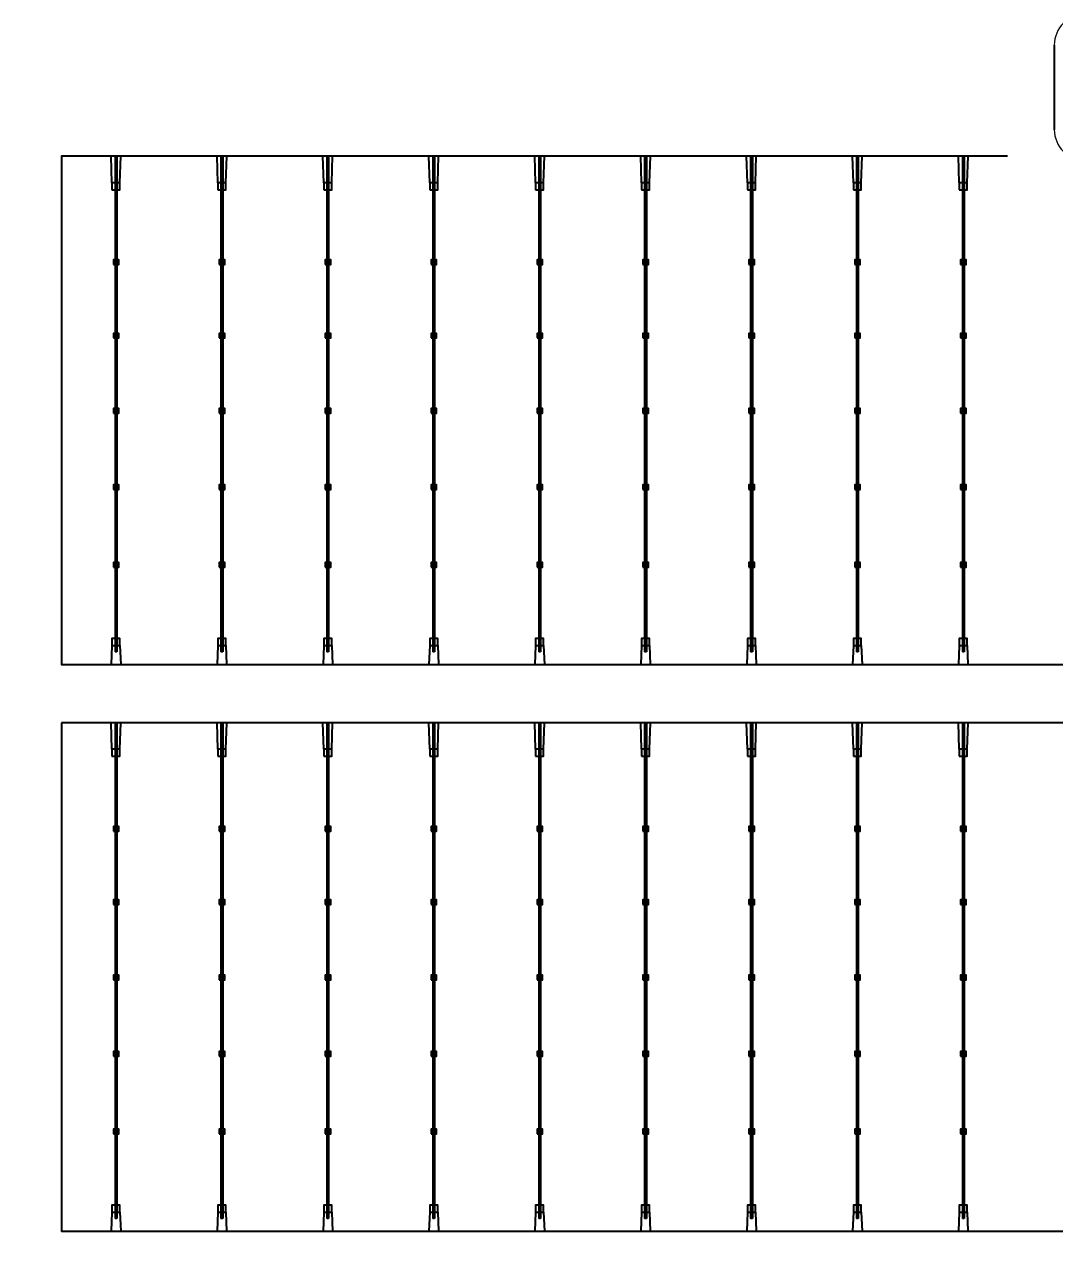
# Model space of a CAD drawing. Header units: millimetres. Extents: x 10297564 to 11610295, y -9287743 to -8409454.
# Drawn here: x 10433895 to 10436241, y -9093088 to -9090274 of the extents above; entities that cross this region are included whole.
import ezdxf

# ---------------------------------------------------------------- set-up
doc = ezdxf.new("R2010")
doc.units = ezdxf.units.MM
doc.header["$LTSCALE"] = 100
doc.layers.add('E1', color=1, linetype='Continuous')
doc.layers.add('Outline', color=5, linetype='Continuous', lineweight=25)
doc.styles.add('HL-S1', font='DotumChe.ttf')
doc.styles.add('MG', font='malgun.ttf')
doc.dimstyles.new('HL-100', dxfattribs={"dimscale": 100, "dimtxt": 3, "dimasz": 4, "dimexe": 2, "dimexo": 2, "dimgap": 1, "dimtad": 1, "dimdec": 0, "dimzin": 0, "dimlunit": 6, "dimtxsty": 'HL-S1', "dimblk": 'DOTSMALL', "dimcen": 4, "dimdle": 2, "dimclrd": 256, "dimclre": 256, "dimclrt": 4, "dimazin": 0, "dimtfac": 1, "dimtdec": 0, "dimtix": 1, "dimtmove": 2, "dimatfit": 3, "dimldrblk": 'DOTSMALL', "dimfxl": 1.5, "dimtolj": 1, "dimtzin": 0, "dimlwd": -1, "dimlwe": -1, "dimarcsym": 0})

# ---------------------------------------------------------------- blocks, each defined once
blk = doc.blocks.new('*D75')
at = {"layer": 'defpoints', "color": 0, "transparency": 16777216}
for p in [(10439230.2, -9073249.8), (10439230.2, -9073249.8), (10423426.7, -9107604.7)]:
    blk.add_point(p, dxfattribs=at)
at = {"layer": 'E1', "color": 1, "transparency": 16777216}
for p, q in [((10439593.6, -9073417), (10439593.6, -9073417)), ((10423593.8, -9107241.3), (10439063, -9073613.2)), ((10423790.1, -9107771.8), (10423790.1, -9107771.8))]:
    blk.add_line(p, q, dxfattribs=at)
for points in [[(10439002.4, -9073585.4), (10439123.6, -9073641.1), (10439230.2, -9073249.8)], [(10423533.3, -9107213.4), (10423654.4, -9107269.1), (10423426.7, -9107604.7)]]:
    blk.add_solid(points, dxfattribs=at)
at = {"layer": 'E1', "color": 7, "transparency": 16777216, "insert": (10430911.1, -9090235.3), "char_height": 500, "attachment_point": 5, "rotation": 65.2972, "style": 'MG'}
blk.add_mtext('\\A1;2711.1', dxfattribs=at)
blk = doc.blocks.new('_DotSmall')
at = {"color": 0, "linetype": 'ByBlock', "const_width": 0.5}
blk.add_lwpolyline([(-0.0625, 0, 1), (0.0625, 0, 1)], format="xyb", close=True, dxfattribs=at)

msp = doc.modelspace()

# ---------------------------------------------------------------- hatches: boundary and pattern name
at = {"true_color": 0x939598}
h = msp.add_hatch(color=252, dxfattribs=at)
h.dxf.hatch_style = 1
h.paths.add_polyline_path([(10434104.8, -9090573.7), (10434100.8, -9090573.7), (10434100.8, -9091702.1), (10434104.8, -9091702.1)])
h = msp.add_hatch(color=252, dxfattribs=at)
h.dxf.hatch_style = 1
h.paths.add_polyline_path([(10434346.1, -9090573.7), (10434342.1, -9090573.7), (10434342.1, -9091702.1), (10434346.1, -9091702.1)])
h = msp.add_hatch(color=252, dxfattribs=at)
h.dxf.hatch_style = 1
h.paths.add_polyline_path([(10434587.4, -9090573.7), (10434583.4, -9090573.7), (10434583.4, -9091702.1), (10434587.4, -9091702.1)])
h = msp.add_hatch(color=252, dxfattribs=at)
h.dxf.hatch_style = 1
h.paths.add_polyline_path([(10434828.7, -9090573.7), (10434824.7, -9090573.7), (10434824.7, -9091702.1), (10434828.7, -9091702.1)])
h = msp.add_hatch(color=252, dxfattribs=at)
h.dxf.hatch_style = 1
h.paths.add_polyline_path([(10435070.1, -9090573.7), (10435066, -9090573.7), (10435066, -9091702.1), (10435070.1, -9091702.1)])
h = msp.add_hatch(color=252, dxfattribs=at)
h.dxf.hatch_style = 1
h.paths.add_polyline_path([(10435311.4, -9090573.7), (10435307.3, -9090573.7), (10435307.3, -9091702.1), (10435311.4, -9091702.1)])
h = msp.add_hatch(color=252, dxfattribs=at)
h.dxf.hatch_style = 1
h.paths.add_polyline_path([(10435552.7, -9090573.7), (10435548.6, -9090573.7), (10435548.6, -9091702.1), (10435552.7, -9091702.1)])
h = msp.add_hatch(color=252, dxfattribs=at)
h.dxf.hatch_style = 1
h.paths.add_polyline_path([(10435794, -9090573.7), (10435789.9, -9090573.7), (10435789.9, -9091702.1), (10435794, -9091702.1)])
h = msp.add_hatch(color=252, dxfattribs=at)
h.dxf.hatch_style = 1
h.paths.add_polyline_path([(10436035.3, -9090573.7), (10436031.2, -9090573.7), (10436031.2, -9091702.1), (10436035.3, -9091702.1)])
h = msp.add_hatch(color=252, dxfattribs=at)
h.dxf.hatch_style = 1
h.paths.add_polyline_path([(10434104.8, -9091863.9), (10434100.8, -9091863.9), (10434100.8, -9092992.4), (10434104.8, -9092992.4)])
h = msp.add_hatch(color=252, dxfattribs=at)
h.dxf.hatch_style = 1
h.paths.add_polyline_path([(10434346.1, -9091863.9), (10434342.1, -9091863.9), (10434342.1, -9092992.4), (10434346.1, -9092992.4)])
h = msp.add_hatch(color=252, dxfattribs=at)
h.dxf.hatch_style = 1
h.paths.add_polyline_path([(10434587.4, -9091863.9), (10434583.4, -9091863.9), (10434583.4, -9092992.4), (10434587.4, -9092992.4)])
h = msp.add_hatch(color=252, dxfattribs=at)
h.dxf.hatch_style = 1
h.paths.add_polyline_path([(10434828.7, -9091863.9), (10434824.7, -9091863.9), (10434824.7, -9092992.4), (10434828.7, -9092992.4)])
h = msp.add_hatch(color=252, dxfattribs=at)
h.dxf.hatch_style = 1
h.paths.add_polyline_path([(10435070.1, -9091863.9), (10435066, -9091863.9), (10435066, -9092992.4), (10435070.1, -9092992.4)])
h = msp.add_hatch(color=252, dxfattribs=at)
h.dxf.hatch_style = 1
h.paths.add_polyline_path([(10435311.4, -9091863.9), (10435307.3, -9091863.9), (10435307.3, -9092992.4), (10435311.4, -9092992.4)])
h = msp.add_hatch(color=252, dxfattribs=at)
h.dxf.hatch_style = 1
h.paths.add_polyline_path([(10435552.7, -9091863.9), (10435548.6, -9091863.9), (10435548.6, -9092992.4), (10435552.7, -9092992.4)])
h = msp.add_hatch(color=252, dxfattribs=at)
h.dxf.hatch_style = 1
h.paths.add_polyline_path([(10435794, -9091863.9), (10435789.9, -9091863.9), (10435789.9, -9092992.4), (10435794, -9092992.4)])
h = msp.add_hatch(color=252, dxfattribs=at)
h.dxf.hatch_style = 1
h.paths.add_polyline_path([(10436035.3, -9091863.9), (10436031.2, -9091863.9), (10436031.2, -9092992.4), (10436035.3, -9092992.4)])

# ---------------------------------------------------------------- linework, layer by layer
for p, q in [((10436240.7, -9090320.4), (10436240.7, -9090513.2)), ((10434093.7, -9090634), (10434091.8, -9090573.7)), ((10434100.8, -9090573.7), (10434100.8, -9091702.1)), ((10434104.8, -9090573.7), (10434104.8, -9091702.1)), ((10434111.9, -9090634), (10434113.8, -9090573.7)), ((10434335, -9090634), (10434333.1, -9090573.7)), ((10434342.1, -9090573.7), (10434342.1, -9091702.1)), ((10434346.1, -9090573.7), (10434346.1, -9091702.1)), ((10434353.2, -9090634), (10434355.1, -9090573.7)), ((10434576.3, -9090634), (10434574.4, -9090573.7)), ((10434583.4, -9090573.7), (10434583.4, -9091702.1)), ((10434587.4, -9090573.7), (10434587.4, -9091702.1)), ((10434594.5, -9090634), (10434596.4, -9090573.7)), ((10434817.7, -9090634), (10434815.7, -9090573.7)), ((10434824.7, -9090573.7), (10434824.7, -9091702.1)), ((10434828.7, -9090573.7), (10434828.7, -9091702.1)), ((10434835.8, -9090634), (10434837.8, -9090573.7)), ((10435059, -9090634), (10435057, -9090573.7)), ((10435066, -9090573.7), (10435066, -9091702.1)), ((10435070.1, -9090573.7), (10435070.1, -9091702.1)), ((10435077.1, -9090634), (10435079.1, -9090573.7)), ((10435300.3, -9090634), (10435298.3, -9090573.7)), ((10435307.3, -9090573.7), (10435307.3, -9091702.1)), ((10435311.4, -9090573.7), (10435311.4, -9091702.1)), ((10435318.4, -9090634), (10435320.4, -9090573.7)), ((10435541.6, -9090634), (10435539.6, -9090573.7)), ((10435548.6, -9090573.7), (10435548.6, -9091702.1)), ((10435552.7, -9090573.7), (10435552.7, -9091702.1)), ((10435559.7, -9090634), (10435561.7, -9090573.7)), ((10435782.9, -9090634), (10435780.9, -9090573.7)), ((10435789.9, -9090573.7), (10435789.9, -9091702.1)), ((10435794, -9090573.7), (10435794, -9091702.1)), ((10435801, -9090634), (10435803, -9090573.7)), ((10436024.2, -9090634), (10436022.2, -9090573.7)), ((10436031.2, -9090573.7), (10436031.2, -9091702.1)), ((10436035.3, -9090573.7), (10436035.3, -9091702.1)), ((10436042.3, -9090634), (10436044.3, -9090573.7)), ((10434102.4, -9090634.7), (10434102.4, -9090977)), ((10434103.2, -9090634.7), (10434103.2, -9090977)), ((10434343.7, -9090634.7), (10434343.7, -9090977)), ((10434344.5, -9090634.7), (10434344.5, -9090977)), ((10434585, -9090634.7), (10434585, -9091148.2)), ((10434585.8, -9090634.7), (10434585.8, -9091148.2)), ((10434826.3, -9090634.7), (10434826.3, -9091148.2)), ((10434827.1, -9090634.7), (10434827.1, -9091148.2)), ((10435067.6, -9090634.7), (10435067.6, -9091148.2)), ((10435068.4, -9090634.7), (10435068.4, -9091148.2)), ((10435308.9, -9090634.7), (10435308.9, -9091148.2)), ((10435309.8, -9090634.7), (10435309.8, -9091148.2)), ((10435550.2, -9090634.7), (10435550.2, -9091148.2)), ((10435551.1, -9090634.7), (10435551.1, -9091148.2)), ((10435791.5, -9090634.7), (10435791.5, -9091148.2)), ((10435792.4, -9090634.7), (10435792.4, -9091148.2)), ((10436032.8, -9090634.7), (10436032.8, -9091148.2)), ((10436033.7, -9090634.7), (10436033.7, -9091148.2)), ((10434102.4, -9090987.4), (10434102.4, -9091148.2)), ((10434103.2, -9090987.4), (10434103.2, -9091148.2)), ((10434343.7, -9090987.4), (10434343.7, -9091148.2)), ((10434344.5, -9090987.4), (10434344.5, -9091148.2)), ((10434102.4, -9091158.7), (10434102.4, -9091322.3)), ((10434103.2, -9091158.7), (10434103.2, -9091322.3)), ((10434343.7, -9091158.7), (10434343.7, -9091499.2)), ((10434344.5, -9091158.7), (10434344.5, -9091499.2)), ((10434585, -9091158.7), (10434585, -9091499.2)), ((10434585.8, -9091158.7), (10434585.8, -9091499.2)), ((10434826.3, -9091158.7), (10434826.3, -9091499.2)), ((10434827.1, -9091158.7), (10434827.1, -9091499.2)), ((10435067.6, -9091158.7), (10435067.6, -9091499.2)), ((10435068.4, -9091158.7), (10435068.4, -9091499.2)), ((10435308.9, -9091158.7), (10435308.9, -9091499.2)), ((10435309.8, -9091158.7), (10435309.8, -9091499.2)), ((10435550.2, -9091158.7), (10435550.2, -9091499.2)), ((10435551.1, -9091158.7), (10435551.1, -9091499.2)), ((10435791.5, -9091158.7), (10435791.5, -9091499.2)), ((10435792.4, -9091158.7), (10435792.4, -9091499.2)), ((10436032.8, -9091158.7), (10436032.8, -9091499.2)), ((10436033.7, -9091158.7), (10436033.7, -9091499.2)), ((10434102.4, -9091332.8), (10434102.4, -9091499.2)), ((10434103.2, -9091332.8), (10434103.2, -9091499.2)), ((10434102.4, -9091509.6), (10434102.4, -9091672.1)), ((10434103.2, -9091509.6), (10434103.2, -9091672.1)), ((10434343.7, -9091509.6), (10434343.7, -9091672.1)), ((10434344.5, -9091509.6), (10434344.5, -9091672.1)), ((10434585, -9091509.6), (10434585, -9091672.1)), ((10434585.8, -9091509.6), (10434585.8, -9091672.1)), ((10434826.3, -9091509.6), (10434826.3, -9091672.1)), ((10434827.1, -9091509.6), (10434827.1, -9091672.1)), ((10435067.6, -9091509.6), (10435067.6, -9091672.1)), ((10435068.4, -9091509.6), (10435068.4, -9091672.1)), ((10435308.9, -9091509.6), (10435308.9, -9091672.1)), ((10435309.8, -9091509.6), (10435309.8, -9091672.1)), ((10435550.2, -9091509.6), (10435550.2, -9091672.1)), ((10435551.1, -9091509.6), (10435551.1, -9091672.1)), ((10435791.5, -9091509.6), (10435791.5, -9091672.1)), ((10435792.4, -9091509.6), (10435792.4, -9091672.1)), ((10436032.8, -9091509.6), (10436032.8, -9091672.1)), ((10436033.7, -9091509.6), (10436033.7, -9091672.1)), ((10434093.7, -9091688.2), (10434092, -9091731.4)), ((10434104.8, -9091702.1), (10434100.8, -9091702.1)), ((10434111.9, -9091688.2), (10434113.6, -9091731.4)), ((10434335, -9091688.2), (10434333.4, -9091731.4)), ((10434346.1, -9091702.1), (10434342.1, -9091702.1)), ((10434353.2, -9091688.2), (10434354.9, -9091731.4)), ((10434576.3, -9091688.2), (10434574.7, -9091731.4)), ((10434587.4, -9091702.1), (10434583.4, -9091702.1)), ((10434594.5, -9091688.2), (10434596.2, -9091731.4)), ((10434817.7, -9091688.2), (10434816, -9091731.4)), ((10434828.7, -9091702.1), (10434824.7, -9091702.1)), ((10434835.8, -9091688.2), (10434837.5, -9091731.4)), ((10435059, -9091688.2), (10435057.3, -9091731.4)), ((10435070.1, -9091702.1), (10435066, -9091702.1)), ((10435077.1, -9091688.2), (10435078.8, -9091731.4)), ((10435300.3, -9091688.2), (10435298.6, -9091731.4)), ((10435311.4, -9091702.1), (10435307.3, -9091702.1)), ((10435318.4, -9091688.2), (10435320.1, -9091731.4)), ((10435541.6, -9091688.2), (10435539.9, -9091731.4)), ((10435552.7, -9091702.1), (10435548.6, -9091702.1)), ((10435559.7, -9091688.2), (10435561.4, -9091731.4)), ((10435782.9, -9091688.2), (10435781.2, -9091731.4)), ((10435794, -9091702.1), (10435789.9, -9091702.1)), ((10435801, -9091688.2), (10435802.7, -9091731.4)), ((10436024.2, -9091688.2), (10436022.5, -9091731.4)), ((10436035.3, -9091702.1), (10436031.2, -9091702.1)), ((10436042.3, -9091688.2), (10436044, -9091731.4)), ((10434093.7, -9091924.2), (10434091.8, -9091863.9)), ((10434100.8, -9091863.9), (10434100.8, -9092992.4)), ((10434104.8, -9091863.9), (10434104.8, -9092992.4)), ((10434111.9, -9091924.2), (10434113.8, -9091863.9)), ((10434335, -9091924.2), (10434333.1, -9091863.9)), ((10434342.1, -9091863.9), (10434342.1, -9092992.4)), ((10434346.1, -9091863.9), (10434346.1, -9092992.4)), ((10434353.2, -9091924.2), (10434355.1, -9091863.9)), ((10434576.3, -9091924.2), (10434574.4, -9091863.9)), ((10434583.4, -9091863.9), (10434583.4, -9092992.4)), ((10434587.4, -9091863.9), (10434587.4, -9092992.4)), ((10434594.5, -9091924.2), (10434596.4, -9091863.9)), ((10434817.7, -9091924.2), (10434815.7, -9091863.9)), ((10434824.7, -9091863.9), (10434824.7, -9092992.4)), ((10434828.7, -9091863.9), (10434828.7, -9092992.4)), ((10434835.8, -9091924.2), (10434837.8, -9091863.9)), ((10435059, -9091924.2), (10435057, -9091863.9)), ((10435066, -9091863.9), (10435066, -9092992.4)), ((10435070.1, -9091863.9), (10435070.1, -9092992.4)), ((10435077.1, -9091924.2), (10435079.1, -9091863.9)), ((10435300.3, -9091924.2), (10435298.3, -9091863.9)), ((10435307.3, -9091863.9), (10435307.3, -9092992.4)), ((10435311.4, -9091863.9), (10435311.4, -9092992.4)), ((10435318.4, -9091924.2), (10435320.4, -9091863.9)), ((10435541.6, -9091924.2), (10435539.6, -9091863.9)), ((10435548.6, -9091863.9), (10435548.6, -9092992.4)), ((10435552.7, -9091863.9), (10435552.7, -9092992.4)), ((10435559.7, -9091924.2), (10435561.7, -9091863.9)), ((10435782.9, -9091924.2), (10435780.9, -9091863.9)), ((10435789.9, -9091863.9), (10435789.9, -9092992.4)), ((10435794, -9091863.9), (10435794, -9092992.4)), ((10435801, -9091924.2), (10435803, -9091863.9)), ((10436024.2, -9091924.2), (10436022.2, -9091863.9)), ((10436031.2, -9091863.9), (10436031.2, -9092992.4)), ((10436035.3, -9091863.9), (10436035.3, -9092992.4)), ((10436042.3, -9091924.2), (10436044.3, -9091863.9)), ((10434102.4, -9091924.9), (10434102.4, -9092267.2)), ((10434103.2, -9091924.9), (10434103.2, -9092267.2)), ((10434343.7, -9091924.9), (10434343.7, -9092267.2)), ((10434344.5, -9091924.9), (10434344.5, -9092267.2)), ((10434585, -9091924.9), (10434585, -9092438.5)), ((10434585.8, -9091924.9), (10434585.8, -9092438.5)), ((10434826.3, -9091924.9), (10434826.3, -9092438.5)), ((10434827.1, -9091924.9), (10434827.1, -9092438.5)), ((10435067.6, -9091924.9), (10435067.6, -9092438.5)), ((10435068.4, -9091924.9), (10435068.4, -9092438.5)), ((10435308.9, -9091924.9), (10435308.9, -9092438.5)), ((10435309.8, -9091924.9), (10435309.8, -9092438.5)), ((10435550.2, -9091924.9), (10435550.2, -9092438.5)), ((10435551.1, -9091924.9), (10435551.1, -9092438.5)), ((10435791.5, -9091924.9), (10435791.5, -9092438.5)), ((10435792.4, -9091924.9), (10435792.4, -9092438.5)), ((10436032.8, -9091924.9), (10436032.8, -9092438.5)), ((10436033.7, -9091924.9), (10436033.7, -9092438.5)), ((10434102.4, -9092277.6), (10434102.4, -9092438.5)), ((10434103.2, -9092277.6), (10434103.2, -9092438.5)), ((10434343.7, -9092277.6), (10434343.7, -9092438.5)), ((10434344.5, -9092277.6), (10434344.5, -9092438.5)), ((10434102.4, -9092448.9), (10434102.4, -9092612.5)), ((10434103.2, -9092448.9), (10434103.2, -9092612.5)), ((10434343.7, -9092448.9), (10434343.7, -9092789.4)), ((10434344.5, -9092448.9), (10434344.5, -9092789.4)), ((10434585, -9092448.9), (10434585, -9092789.4)), ((10434585.8, -9092448.9), (10434585.8, -9092789.4)), ((10434826.3, -9092448.9), (10434826.3, -9092789.4)), ((10434827.1, -9092448.9), (10434827.1, -9092789.4)), ((10435067.6, -9092448.9), (10435067.6, -9092789.4)), ((10435068.4, -9092448.9), (10435068.4, -9092789.4)), ((10435308.9, -9092448.9), (10435308.9, -9092789.4)), ((10435309.8, -9092448.9), (10435309.8, -9092789.4)), ((10435550.2, -9092448.9), (10435550.2, -9092789.4)), ((10435551.1, -9092448.9), (10435551.1, -9092789.4)), ((10435791.5, -9092448.9), (10435791.5, -9092789.4)), ((10435792.4, -9092448.9), (10435792.4, -9092789.4)), ((10436032.8, -9092448.9), (10436032.8, -9092789.4)), ((10436033.7, -9092448.9), (10436033.7, -9092789.4)), ((10434102.4, -9092623), (10434102.4, -9092789.4)), ((10434103.2, -9092623), (10434103.2, -9092789.4)), ((10434102.4, -9092799.9), (10434102.4, -9092962.4)), ((10434103.2, -9092799.9), (10434103.2, -9092962.4)), ((10434343.7, -9092799.9), (10434343.7, -9092962.4)), ((10434344.5, -9092799.9), (10434344.5, -9092962.4)), ((10434585, -9092799.9), (10434585, -9092962.4)), ((10434585.8, -9092799.9), (10434585.8, -9092962.4)), ((10434826.3, -9092799.9), (10434826.3, -9092962.4)), ((10434827.1, -9092799.9), (10434827.1, -9092962.4)), ((10435067.6, -9092799.9), (10435067.6, -9092962.4)), ((10435068.4, -9092799.9), (10435068.4, -9092962.4)), ((10435308.9, -9092799.9), (10435308.9, -9092962.4)), ((10435309.8, -9092799.9), (10435309.8, -9092962.4)), ((10435550.2, -9092799.9), (10435550.2, -9092962.4)), ((10435551.1, -9092799.9), (10435551.1, -9092962.4)), ((10435791.5, -9092799.9), (10435791.5, -9092962.4)), ((10435792.4, -9092799.9), (10435792.4, -9092962.4)), ((10436032.8, -9092799.9), (10436032.8, -9092962.4)), ((10436033.7, -9092799.9), (10436033.7, -9092962.4)), ((10434093.7, -9092978.4), (10434092, -9093021.6)), ((10434104.8, -9092992.4), (10434100.8, -9092992.4)), ((10434111.9, -9092978.4), (10434113.6, -9093021.6)), ((10434335, -9092978.4), (10434333.4, -9093021.6)), ((10434346.1, -9092992.4), (10434342.1, -9092992.4)), ((10434353.2, -9092978.4), (10434354.9, -9093021.6)), ((10434576.3, -9092978.4), (10434574.7, -9093021.6)), ((10434587.4, -9092992.4), (10434583.4, -9092992.4)), ((10434594.5, -9092978.4), (10434596.2, -9093021.6)), ((10434817.7, -9092978.4), (10434816, -9093021.6)), ((10434828.7, -9092992.4), (10434824.7, -9092992.4)), ((10434835.8, -9092978.4), (10434837.5, -9093021.6)), ((10435059, -9092978.4), (10435057.3, -9093021.6)), ((10435070.1, -9092992.4), (10435066, -9092992.4)), ((10435077.1, -9092978.4), (10435078.8, -9093021.6)), ((10435300.3, -9092978.4), (10435298.6, -9093021.6)), ((10435311.4, -9092992.4), (10435307.3, -9092992.4)), ((10435318.4, -9092978.4), (10435320.1, -9093021.6)), ((10435541.6, -9092978.4), (10435539.9, -9093021.6)), ((10435552.7, -9092992.4), (10435548.6, -9092992.4)), ((10435559.7, -9092978.4), (10435561.4, -9093021.6)), ((10435782.9, -9092978.4), (10435781.2, -9093021.6)), ((10435794, -9092992.4), (10435789.9, -9092992.4)), ((10435801, -9092978.4), (10435802.7, -9093021.6)), ((10436024.2, -9092978.4), (10436022.5, -9093021.6)), ((10436035.3, -9092992.4), (10436031.2, -9092992.4)), ((10436042.3, -9092978.4), (10436044, -9093021.6))]:
    msp.add_line(p, q)
at = {"color": 4}
for points in [[(10434093.7, -9090650), (10434111.9, -9090650), (10434111.9, -9090634), (10434093.7, -9090634)], [(10434335, -9090650), (10434353.2, -9090650), (10434353.2, -9090634), (10434335, -9090634)], [(10434576.3, -9090650), (10434594.5, -9090650), (10434594.5, -9090634), (10434576.3, -9090634)], [(10434817.7, -9090650), (10434835.8, -9090650), (10434835.8, -9090634), (10434817.7, -9090634)], [(10435059, -9090650), (10435077.1, -9090650), (10435077.1, -9090634), (10435059, -9090634)], [(10435300.3, -9090650), (10435318.4, -9090650), (10435318.4, -9090634), (10435300.3, -9090634)], [(10435541.6, -9090650), (10435559.7, -9090650), (10435559.7, -9090634), (10435541.6, -9090634)], [(10435782.9, -9090650), (10435801, -9090650), (10435801, -9090634), (10435782.9, -9090634)], [(10436024.2, -9090650), (10436042.3, -9090650), (10436042.3, -9090634), (10436024.2, -9090634)], [(10434096.9, -9090820.3), (10434109.4, -9090820.3), (10434109.4, -9090809.9), (10434096.9, -9090809.9)], [(10434338.2, -9090820.3), (10434350.7, -9090820.3), (10434350.7, -9090809.9), (10434338.2, -9090809.9)], [(10434579.5, -9090820.3), (10434592, -9090820.3), (10434592, -9090809.9), (10434579.5, -9090809.9)], [(10434820.8, -9090820.3), (10434833.3, -9090820.3), (10434833.3, -9090809.9), (10434820.8, -9090809.9)], [(10435062.1, -9090820.3), (10435074.7, -9090820.3), (10435074.7, -9090809.9), (10435062.1, -9090809.9)], [(10435303.4, -9090820.3), (10435316, -9090820.3), (10435316, -9090809.9), (10435303.4, -9090809.9)], [(10435544.7, -9090820.3), (10435557.3, -9090820.3), (10435557.3, -9090809.9), (10435544.7, -9090809.9)], [(10435786, -9090820.3), (10435798.6, -9090820.3), (10435798.6, -9090809.9), (10435786, -9090809.9)], [(10436027.3, -9090820.3), (10436039.9, -9090820.3), (10436039.9, -9090809.9), (10436027.3, -9090809.9)], [(10434096.9, -9090987.4), (10434109.4, -9090987.4), (10434109.4, -9090977), (10434096.9, -9090977)], [(10434338.2, -9090987.4), (10434350.7, -9090987.4), (10434350.7, -9090977), (10434338.2, -9090977)], [(10434579.5, -9090987.4), (10434592, -9090987.4), (10434592, -9090977), (10434579.5, -9090977)], [(10434820.8, -9090987.4), (10434833.3, -9090987.4), (10434833.3, -9090977), (10434820.8, -9090977)], [(10435062.1, -9090987.4), (10435074.7, -9090987.4), (10435074.7, -9090977), (10435062.1, -9090977)], [(10435303.4, -9090987.4), (10435316, -9090987.4), (10435316, -9090977), (10435303.4, -9090977)], [(10435544.7, -9090987.4), (10435557.3, -9090987.4), (10435557.3, -9090977), (10435544.7, -9090977)], [(10435786, -9090987.4), (10435798.6, -9090987.4), (10435798.6, -9090977), (10435786, -9090977)], [(10436027.3, -9090987.4), (10436039.9, -9090987.4), (10436039.9, -9090977), (10436027.3, -9090977)], [(10434096.9, -9091158.7), (10434109.4, -9091158.7), (10434109.4, -9091148.2), (10434096.9, -9091148.2)], [(10434338.2, -9091158.7), (10434350.7, -9091158.7), (10434350.7, -9091148.2), (10434338.2, -9091148.2)], [(10434579.5, -9091158.7), (10434592, -9091158.7), (10434592, -9091148.2), (10434579.5, -9091148.2)], [(10434820.8, -9091158.7), (10434833.3, -9091158.7), (10434833.3, -9091148.2), (10434820.8, -9091148.2)], [(10435062.1, -9091158.7), (10435074.7, -9091158.7), (10435074.7, -9091148.2), (10435062.1, -9091148.2)], [(10435303.4, -9091158.7), (10435316, -9091158.7), (10435316, -9091148.2), (10435303.4, -9091148.2)], [(10435544.7, -9091158.7), (10435557.3, -9091158.7), (10435557.3, -9091148.2), (10435544.7, -9091148.2)], [(10435786, -9091158.7), (10435798.6, -9091158.7), (10435798.6, -9091148.2), (10435786, -9091148.2)], [(10436027.3, -9091158.7), (10436039.9, -9091158.7), (10436039.9, -9091148.2), (10436027.3, -9091148.2)], [(10434096.9, -9091332.8), (10434109.4, -9091332.8), (10434109.4, -9091322.3), (10434096.9, -9091322.3)], [(10434338.2, -9091332.8), (10434350.7, -9091332.8), (10434350.7, -9091322.3), (10434338.2, -9091322.3)], [(10434579.5, -9091332.8), (10434592, -9091332.8), (10434592, -9091322.3), (10434579.5, -9091322.3)], [(10434820.8, -9091332.8), (10434833.3, -9091332.8), (10434833.3, -9091322.3), (10434820.8, -9091322.3)], [(10435062.1, -9091332.8), (10435074.7, -9091332.8), (10435074.7, -9091322.3), (10435062.1, -9091322.3)], [(10435303.4, -9091332.8), (10435316, -9091332.8), (10435316, -9091322.3), (10435303.4, -9091322.3)], [(10435544.7, -9091332.8), (10435557.3, -9091332.8), (10435557.3, -9091322.3), (10435544.7, -9091322.3)], [(10435786, -9091332.8), (10435798.6, -9091332.8), (10435798.6, -9091322.3), (10435786, -9091322.3)], [(10436027.3, -9091332.8), (10436039.9, -9091332.8), (10436039.9, -9091322.3), (10436027.3, -9091322.3)], [(10434096.9, -9091509.6), (10434109.4, -9091509.6), (10434109.4, -9091499.2), (10434096.9, -9091499.2)], [(10434338.2, -9091509.6), (10434350.7, -9091509.6), (10434350.7, -9091499.2), (10434338.2, -9091499.2)], [(10434579.5, -9091509.6), (10434592, -9091509.6), (10434592, -9091499.2), (10434579.5, -9091499.2)], [(10434820.8, -9091509.6), (10434833.3, -9091509.6), (10434833.3, -9091499.2), (10434820.8, -9091499.2)], [(10435062.1, -9091509.6), (10435074.7, -9091509.6), (10435074.7, -9091499.2), (10435062.1, -9091499.2)], [(10435303.4, -9091509.6), (10435316, -9091509.6), (10435316, -9091499.2), (10435303.4, -9091499.2)], [(10435544.7, -9091509.6), (10435557.3, -9091509.6), (10435557.3, -9091499.2), (10435544.7, -9091499.2)], [(10435786, -9091509.6), (10435798.6, -9091509.6), (10435798.6, -9091499.2), (10435786, -9091499.2)], [(10436027.3, -9091509.6), (10436039.9, -9091509.6), (10436039.9, -9091499.2), (10436027.3, -9091499.2)], [(10434093.7, -9091688.2), (10434111.9, -9091688.2), (10434111.9, -9091672.1), (10434093.7, -9091672.1)], [(10434335, -9091688.2), (10434353.2, -9091688.2), (10434353.2, -9091672.1), (10434335, -9091672.1)], [(10434576.3, -9091688.2), (10434594.5, -9091688.2), (10434594.5, -9091672.1), (10434576.3, -9091672.1)], [(10434817.7, -9091688.2), (10434835.8, -9091688.2), (10434835.8, -9091672.1), (10434817.7, -9091672.1)], [(10435059, -9091688.2), (10435077.1, -9091688.2), (10435077.1, -9091672.1), (10435059, -9091672.1)], [(10435300.3, -9091688.2), (10435318.4, -9091688.2), (10435318.4, -9091672.1), (10435300.3, -9091672.1)], [(10435541.6, -9091688.2), (10435559.7, -9091688.2), (10435559.7, -9091672.1), (10435541.6, -9091672.1)], [(10435782.9, -9091688.2), (10435801, -9091688.2), (10435801, -9091672.1), (10435782.9, -9091672.1)], [(10436024.2, -9091688.2), (10436042.3, -9091688.2), (10436042.3, -9091672.1), (10436024.2, -9091672.1)], [(10434093.7, -9091940.2), (10434111.9, -9091940.2), (10434111.9, -9091924.2), (10434093.7, -9091924.2)], [(10434335, -9091940.2), (10434353.2, -9091940.2), (10434353.2, -9091924.2), (10434335, -9091924.2)], [(10434576.3, -9091940.2), (10434594.5, -9091940.2), (10434594.5, -9091924.2), (10434576.3, -9091924.2)], [(10434817.7, -9091940.2), (10434835.8, -9091940.2), (10434835.8, -9091924.2), (10434817.7, -9091924.2)], [(10435059, -9091940.2), (10435077.1, -9091940.2), (10435077.1, -9091924.2), (10435059, -9091924.2)], [(10435300.3, -9091940.2), (10435318.4, -9091940.2), (10435318.4, -9091924.2), (10435300.3, -9091924.2)], [(10435541.6, -9091940.2), (10435559.7, -9091940.2), (10435559.7, -9091924.2), (10435541.6, -9091924.2)], [(10435782.9, -9091940.2), (10435801, -9091940.2), (10435801, -9091924.2), (10435782.9, -9091924.2)], [(10436024.2, -9091940.2), (10436042.3, -9091940.2), (10436042.3, -9091924.2), (10436024.2, -9091924.2)], [(10434096.9, -9092110.5), (10434109.4, -9092110.5), (10434109.4, -9092100.1), (10434096.9, -9092100.1)], [(10434338.2, -9092110.5), (10434350.7, -9092110.5), (10434350.7, -9092100.1), (10434338.2, -9092100.1)], [(10434579.5, -9092110.5), (10434592, -9092110.5), (10434592, -9092100.1), (10434579.5, -9092100.1)], [(10434820.8, -9092110.5), (10434833.3, -9092110.5), (10434833.3, -9092100.1), (10434820.8, -9092100.1)], [(10435062.1, -9092110.5), (10435074.7, -9092110.5), (10435074.7, -9092100.1), (10435062.1, -9092100.1)], [(10435303.4, -9092110.5), (10435316, -9092110.5), (10435316, -9092100.1), (10435303.4, -9092100.1)], [(10435544.7, -9092110.5), (10435557.3, -9092110.5), (10435557.3, -9092100.1), (10435544.7, -9092100.1)], [(10435786, -9092110.5), (10435798.6, -9092110.5), (10435798.6, -9092100.1), (10435786, -9092100.1)], [(10436027.3, -9092110.5), (10436039.9, -9092110.5), (10436039.9, -9092100.1), (10436027.3, -9092100.1)], [(10434096.9, -9092277.6), (10434109.4, -9092277.6), (10434109.4, -9092267.2), (10434096.9, -9092267.2)], [(10434338.2, -9092277.6), (10434350.7, -9092277.6), (10434350.7, -9092267.2), (10434338.2, -9092267.2)], [(10434579.5, -9092277.6), (10434592, -9092277.6), (10434592, -9092267.2), (10434579.5, -9092267.2)], [(10434820.8, -9092277.6), (10434833.3, -9092277.6), (10434833.3, -9092267.2), (10434820.8, -9092267.2)], [(10435062.1, -9092277.6), (10435074.7, -9092277.6), (10435074.7, -9092267.2), (10435062.1, -9092267.2)], [(10435303.4, -9092277.6), (10435316, -9092277.6), (10435316, -9092267.2), (10435303.4, -9092267.2)], [(10435544.7, -9092277.6), (10435557.3, -9092277.6), (10435557.3, -9092267.2), (10435544.7, -9092267.2)], [(10435786, -9092277.6), (10435798.6, -9092277.6), (10435798.6, -9092267.2), (10435786, -9092267.2)], [(10436027.3, -9092277.6), (10436039.9, -9092277.6), (10436039.9, -9092267.2), (10436027.3, -9092267.2)], [(10434096.9, -9092448.9), (10434109.4, -9092448.9), (10434109.4, -9092438.5), (10434096.9, -9092438.5)], [(10434338.2, -9092448.9), (10434350.7, -9092448.9), (10434350.7, -9092438.5), (10434338.2, -9092438.5)], [(10434579.5, -9092448.9), (10434592, -9092448.9), (10434592, -9092438.5), (10434579.5, -9092438.5)], [(10434820.8, -9092448.9), (10434833.3, -9092448.9), (10434833.3, -9092438.5), (10434820.8, -9092438.5)], [(10435062.1, -9092448.9), (10435074.7, -9092448.9), (10435074.7, -9092438.5), (10435062.1, -9092438.5)], [(10435303.4, -9092448.9), (10435316, -9092448.9), (10435316, -9092438.5), (10435303.4, -9092438.5)], [(10435544.7, -9092448.9), (10435557.3, -9092448.9), (10435557.3, -9092438.5), (10435544.7, -9092438.5)], [(10435786, -9092448.9), (10435798.6, -9092448.9), (10435798.6, -9092438.5), (10435786, -9092438.5)], [(10436027.3, -9092448.9), (10436039.9, -9092448.9), (10436039.9, -9092438.5), (10436027.3, -9092438.5)], [(10434096.9, -9092623), (10434109.4, -9092623), (10434109.4, -9092612.5), (10434096.9, -9092612.5)], [(10434338.2, -9092623), (10434350.7, -9092623), (10434350.7, -9092612.5), (10434338.2, -9092612.5)], [(10434579.5, -9092623), (10434592, -9092623), (10434592, -9092612.5), (10434579.5, -9092612.5)], [(10434820.8, -9092623), (10434833.3, -9092623), (10434833.3, -9092612.5), (10434820.8, -9092612.5)], [(10435062.1, -9092623), (10435074.7, -9092623), (10435074.7, -9092612.5), (10435062.1, -9092612.5)], [(10435303.4, -9092623), (10435316, -9092623), (10435316, -9092612.5), (10435303.4, -9092612.5)], [(10435544.7, -9092623), (10435557.3, -9092623), (10435557.3, -9092612.5), (10435544.7, -9092612.5)], [(10435786, -9092623), (10435798.6, -9092623), (10435798.6, -9092612.5), (10435786, -9092612.5)], [(10436027.3, -9092623), (10436039.9, -9092623), (10436039.9, -9092612.5), (10436027.3, -9092612.5)], [(10434096.9, -9092799.9), (10434109.4, -9092799.9), (10434109.4, -9092789.4), (10434096.9, -9092789.4)], [(10434338.2, -9092799.9), (10434350.7, -9092799.9), (10434350.7, -9092789.4), (10434338.2, -9092789.4)], [(10434579.5, -9092799.9), (10434592, -9092799.9), (10434592, -9092789.4), (10434579.5, -9092789.4)], [(10434820.8, -9092799.9), (10434833.3, -9092799.9), (10434833.3, -9092789.4), (10434820.8, -9092789.4)], [(10435062.1, -9092799.9), (10435074.7, -9092799.9), (10435074.7, -9092789.4), (10435062.1, -9092789.4)], [(10435303.4, -9092799.9), (10435316, -9092799.9), (10435316, -9092789.4), (10435303.4, -9092789.4)], [(10435544.7, -9092799.9), (10435557.3, -9092799.9), (10435557.3, -9092789.4), (10435544.7, -9092789.4)], [(10435786, -9092799.9), (10435798.6, -9092799.9), (10435798.6, -9092789.4), (10435786, -9092789.4)], [(10436027.3, -9092799.9), (10436039.9, -9092799.9), (10436039.9, -9092789.4), (10436027.3, -9092789.4)], [(10434093.7, -9092978.4), (10434111.9, -9092978.4), (10434111.9, -9092962.4), (10434093.7, -9092962.4)], [(10434335, -9092978.4), (10434353.2, -9092978.4), (10434353.2, -9092962.4), (10434335, -9092962.4)], [(10434576.3, -9092978.4), (10434594.5, -9092978.4), (10434594.5, -9092962.4), (10434576.3, -9092962.4)], [(10434817.7, -9092978.4), (10434835.8, -9092978.4), (10434835.8, -9092962.4), (10434817.7, -9092962.4)], [(10435059, -9092978.4), (10435077.1, -9092978.4), (10435077.1, -9092962.4), (10435059, -9092962.4)], [(10435300.3, -9092978.4), (10435318.4, -9092978.4), (10435318.4, -9092962.4), (10435300.3, -9092962.4)], [(10435541.6, -9092978.4), (10435559.7, -9092978.4), (10435559.7, -9092962.4), (10435541.6, -9092962.4)], [(10435782.9, -9092978.4), (10435801, -9092978.4), (10435801, -9092962.4), (10435782.9, -9092962.4)], [(10436024.2, -9092978.4), (10436042.3, -9092978.4), (10436042.3, -9092962.4), (10436024.2, -9092962.4)]]:
    msp.add_lwpolyline(points, close=True, dxfattribs=at)
at = {"color": 7, "linetype": 'Continuous', "lineweight": 15}
for centre, major_axis in [((10436310.4, -9090320.4), (49.3, -49.3)), ((10436310.4, -9090513.1), (49.3, 49.3))]:
    msp.add_ellipse(centre, major_axis=major_axis, ratio=0.999756, start_param=2.356347, end_param=3.926839, dxfattribs=at)
at = {"layer": 'Outline'}
msp.add_lwpolyline([(10436134.1, -9090573.7), (10433978.6, -9090573.7), (10433978.6, -9091731.4), (10436377.7, -9091731.4), (10436377.7, -9090584.2)], dxfattribs=at)
msp.add_lwpolyline([(10433978.6, -9091863.9), (10433978.6, -9093021.6), (10436377.7, -9093021.6), (10436377.7, -9091863.9)], close=True, dxfattribs=at)

# ---------------------------------------------------------------- dimensions: what is measured, and where the dimension line sits
at = {"layer": 'E1'}
dim = msp.add_aligned_dim(p1=(10423426.7, -9107604.7), p2=(10439230.2, -9073249.8), distance=0, text='2711.1', dimstyle='HL-100', override={"dimscale": 200, "dimtxt": 2.5, "dimasz": 2, "dimtxsty": 'MG', "dimsah": 1, "dimclrd": 1, "dimclre": 1, "dimclrt": 7}, dxfattribs=at)
dim.commit()
dim.dimension.update_dxf_attribs({"geometry": '*D75', "text_midpoint": (10430911.1, -9090235.3)})

doc.saveas('drawing.dxf')
